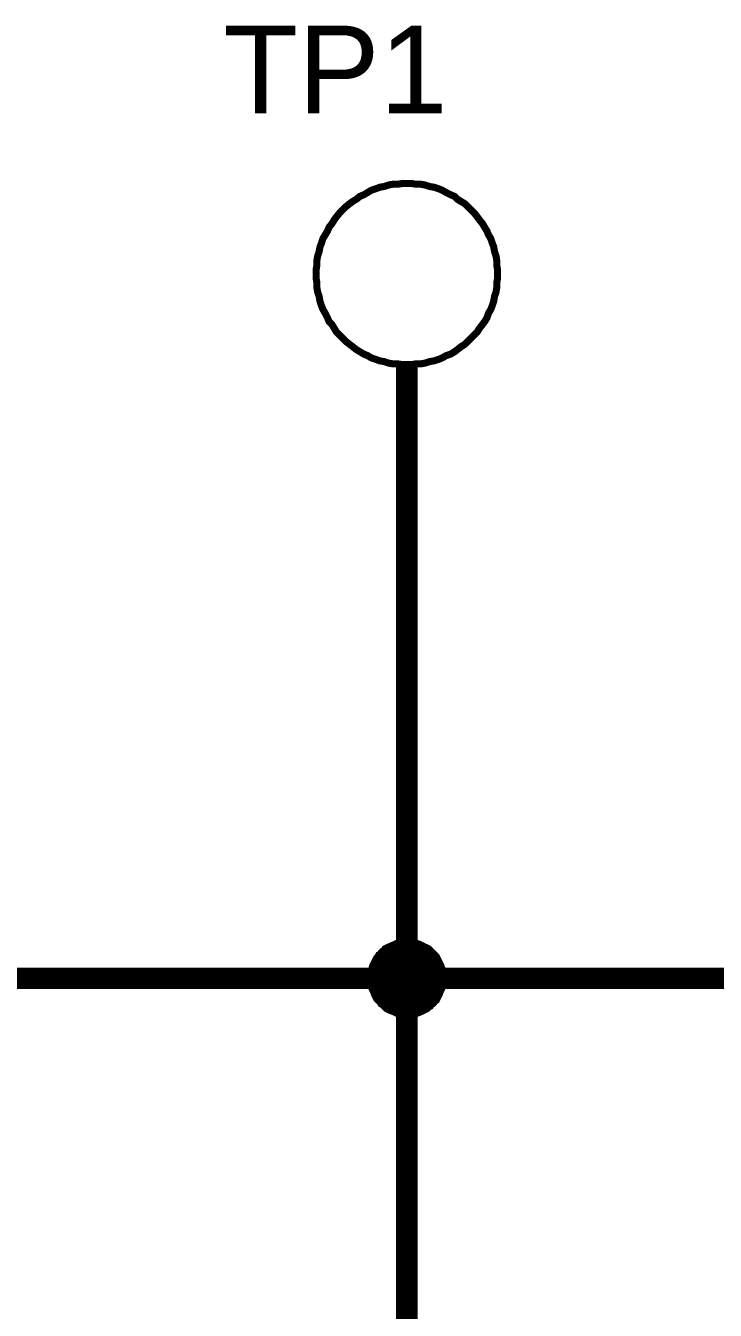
# Model space of a CAD drawing. Header units: millimetres. Extents: x 0 to 594, y 0 to 420.
# Drawn here: x 284.94 to 294.6, y 311.14 to 329.15 of the extents above; entities that cross this region are included whole.
import ezdxf

# ---------------------------------------------------------------- set-up
doc = ezdxf.new("R2010")
doc.units = ezdxf.units.MM
doc.layers.add('Sheet', color=255, linetype='Continuous')
doc.styles.get("Standard").update_dxf_attribs({"font": 'arial.ttf'})

msp = doc.modelspace()

# ---------------------------------------------------------------- linework, layer by layer
at = {"layer": 'Sheet', "color": 0}
for points, const_width in [([(289.01, 325.668), (289.01, 325.732), (289.02, 325.795), (289.02, 325.859), (289.031, 325.922), (289.052, 325.986), (289.063, 326.049), (289.084, 326.102), (289.105, 326.166), (289.137, 326.219), (289.169, 326.272), (289.19, 326.324), (289.232, 326.377), (289.264, 326.43), (289.296, 326.473), (289.338, 326.526), (289.38, 326.568), (289.423, 326.61), (289.476, 326.653), (289.518, 326.684), (289.571, 326.716), (289.624, 326.758), (289.677, 326.78), (289.73, 326.811), (289.782, 326.843), (289.846, 326.864), (289.899, 326.885), (289.962, 326.896), (290.026, 326.917), (290.089, 326.928), (290.153, 326.928), (290.216, 326.938), (290.28, 326.938)], 0.0991), ([(290.28, 326.938), (290.28, 326.938)], 0.0991), ([(290.28, 326.938), (290.343, 326.938), (290.407, 326.928), (290.47, 326.928), (290.534, 326.917), (290.597, 326.896), (290.661, 326.885), (290.724, 326.864), (290.777, 326.843), (290.83, 326.811), (290.894, 326.78), (290.947, 326.758), (290.989, 326.716), (291.042, 326.684), (291.095, 326.653), (291.137, 326.61), (291.179, 326.568), (291.222, 326.526), (291.264, 326.473), (291.296, 326.43), (291.338, 326.377), (291.37, 326.324), (291.402, 326.272), (291.423, 326.219), (291.455, 326.166), (291.476, 326.102), (291.497, 326.049), (291.507, 325.986), (291.529, 325.922), (291.539, 325.859), (291.539, 325.795), (291.55, 325.732), (291.55, 325.668)], 0.0991), ([(290.28, 324.398), (290.216, 324.398), (290.153, 324.409), (290.089, 324.409), (290.026, 324.419), (289.962, 324.441), (289.899, 324.451), (289.846, 324.472), (289.782, 324.493), (289.73, 324.525), (289.677, 324.546), (289.624, 324.578), (289.571, 324.61), (289.518, 324.652), (289.476, 324.684), (289.423, 324.726), (289.38, 324.769), (289.338, 324.811), (289.296, 324.853), (289.264, 324.906), (289.232, 324.959), (289.19, 325.002), (289.169, 325.054), (289.137, 325.118), (289.105, 325.171), (289.084, 325.224), (289.063, 325.287), (289.052, 325.351), (289.031, 325.414), (289.02, 325.478), (289.02, 325.541), (289.01, 325.605), (289.01, 325.668)], 0.0991), ([(289.01, 325.668), (289.01, 325.668)], 0.0991), ([(291.55, 325.668), (291.55, 325.605), (291.539, 325.541), (291.539, 325.478), (291.529, 325.414), (291.507, 325.351), (291.497, 325.287), (291.476, 325.224), (291.455, 325.171), (291.423, 325.118), (291.402, 325.054), (291.37, 325.002), (291.338, 324.959), (291.296, 324.906), (291.264, 324.853), (291.222, 324.811), (291.179, 324.769), (291.137, 324.726), (291.095, 324.684), (291.042, 324.652), (290.989, 324.61), (290.947, 324.578), (290.894, 324.546), (290.83, 324.525), (290.777, 324.493), (290.724, 324.472), (290.661, 324.451), (290.597, 324.441), (290.534, 324.419), (290.47, 324.409), (290.407, 324.409), (290.343, 324.398), (290.28, 324.398)], 0.0991), ([(291.55, 325.668), (291.55, 325.668), (291.55, 325.668), (291.55, 325.668), (291.55, 325.668), (291.55, 325.668), (291.55, 325.668), (291.55, 325.668), (291.55, 325.668), (291.55, 325.668), (291.55, 325.668), (291.55, 325.668), (291.55, 325.668), (291.55, 325.668), (291.55, 325.668), (291.55, 325.668), (291.55, 325.668), (291.55, 325.668), (291.55, 325.668), (291.55, 325.668), (291.55, 325.668), (291.55, 325.668), (291.55, 325.668), (291.55, 325.668), (291.55, 325.668), (291.55, 325.668), (291.55, 325.668), (291.55, 325.668), (291.55, 325.668), (291.55, 325.668), (291.55, 325.668), (291.55, 325.668), (291.55, 325.668)], 0.0991), ([(291.55, 325.668), (291.55, 325.668)], 0.0991), ([(290.28, 315.794), (290.28, 324.398)], 0.3), ([(289.772, 315.794), (289.772, 315.826), (289.772, 315.847), (289.782, 315.868), (289.782, 315.9), (289.793, 315.921), (289.793, 315.942), (289.804, 315.974), (289.814, 315.995), (289.825, 316.016), (289.835, 316.037), (289.846, 316.058), (289.857, 316.08), (289.878, 316.101), (289.888, 316.122), (289.909, 316.132), (289.92, 316.154), (289.941, 316.175), (289.962, 316.185), (289.973, 316.207), (289.994, 316.217), (290.015, 316.228), (290.036, 316.238), (290.058, 316.249), (290.089, 316.259), (290.11, 316.27), (290.132, 316.281), (290.153, 316.291), (290.174, 316.291), (290.206, 316.291), (290.227, 316.302), (290.259, 316.302), (290.28, 316.302)], 0.0991), ([(289.772, 315.794), (289.772, 315.826), (289.772, 315.847), (289.782, 315.868), (289.782, 315.9), (289.793, 315.921), (289.793, 315.942), (289.804, 315.974), (289.814, 315.995), (289.825, 316.016), (289.835, 316.037), (289.846, 316.058), (289.857, 316.08), (289.878, 316.101), (289.888, 316.122), (289.909, 316.132), (289.92, 316.154), (289.941, 316.175), (289.962, 316.185), (289.973, 316.207), (289.994, 316.217), (290.015, 316.228), (290.036, 316.238), (290.058, 316.249), (290.089, 316.259), (290.11, 316.27), (290.132, 316.281), (290.153, 316.291), (290.174, 316.291), (290.206, 316.291), (290.227, 316.302), (290.259, 316.302), (290.28, 316.302)], 0.0991), ([(289.772, 315.794), (289.772, 315.826), (289.772, 315.847), (289.782, 315.868), (289.782, 315.9), (289.793, 315.921), (289.793, 315.942), (289.804, 315.974), (289.814, 315.995), (289.825, 316.016), (289.835, 316.037), (289.846, 316.058), (289.857, 316.08), (289.878, 316.101), (289.888, 316.122), (289.909, 316.132), (289.92, 316.154), (289.941, 316.175), (289.962, 316.185), (289.973, 316.207), (289.994, 316.217), (290.015, 316.228), (290.036, 316.238), (290.058, 316.249), (290.089, 316.259), (290.11, 316.27), (290.132, 316.281), (290.153, 316.291), (290.174, 316.291), (290.206, 316.291), (290.227, 316.302), (290.259, 316.302), (290.28, 316.302)], 0.0991), ([(289.772, 315.794), (289.772, 315.826), (289.772, 315.847), (289.782, 315.868), (289.782, 315.9), (289.793, 315.921), (289.793, 315.942), (289.804, 315.974), (289.814, 315.995), (289.825, 316.016), (289.835, 316.037), (289.846, 316.058), (289.857, 316.08), (289.878, 316.101), (289.888, 316.122), (289.909, 316.132), (289.92, 316.154), (289.941, 316.175), (289.962, 316.185), (289.973, 316.207), (289.994, 316.217), (290.015, 316.228), (290.036, 316.238), (290.058, 316.249), (290.089, 316.259), (290.11, 316.27), (290.132, 316.281), (290.153, 316.291), (290.174, 316.291), (290.206, 316.291), (290.227, 316.302), (290.259, 316.302), (290.28, 316.302)], 0.0991), ([(289.772, 315.794), (289.772, 315.826), (289.772, 315.847), (289.782, 315.868), (289.782, 315.9), (289.793, 315.921), (289.793, 315.942), (289.804, 315.974), (289.814, 315.995), (289.825, 316.016), (289.835, 316.037), (289.846, 316.058), (289.857, 316.08), (289.878, 316.101), (289.888, 316.122), (289.909, 316.132), (289.92, 316.154), (289.941, 316.175), (289.962, 316.185), (289.973, 316.207), (289.994, 316.217), (290.015, 316.228), (290.036, 316.238), (290.058, 316.249), (290.089, 316.259), (290.11, 316.27), (290.132, 316.281), (290.153, 316.291), (290.174, 316.291), (290.206, 316.291), (290.227, 316.302), (290.259, 316.302), (290.28, 316.302)], 0.0991), ([(289.772, 315.794), (289.772, 315.826), (289.772, 315.847), (289.782, 315.868), (289.782, 315.9), (289.793, 315.921), (289.793, 315.942), (289.804, 315.974), (289.814, 315.995), (289.825, 316.016), (289.835, 316.037), (289.846, 316.058), (289.857, 316.08), (289.878, 316.101), (289.888, 316.122), (289.909, 316.132), (289.92, 316.154), (289.941, 316.175), (289.962, 316.185), (289.973, 316.207), (289.994, 316.217), (290.015, 316.228), (290.036, 316.238), (290.058, 316.249), (290.089, 316.259), (290.11, 316.27), (290.132, 316.281), (290.153, 316.291), (290.174, 316.291), (290.206, 316.291), (290.227, 316.302), (290.259, 316.302), (290.28, 316.302)], 0.0991), ([(289.772, 315.794), (289.772, 315.826), (289.772, 315.847), (289.782, 315.868), (289.782, 315.9), (289.793, 315.921), (289.793, 315.942), (289.804, 315.974), (289.814, 315.995), (289.825, 316.016), (289.835, 316.037), (289.846, 316.058), (289.857, 316.08), (289.878, 316.101), (289.888, 316.122), (289.909, 316.132), (289.92, 316.154), (289.941, 316.175), (289.962, 316.185), (289.973, 316.207), (289.994, 316.217), (290.015, 316.228), (290.036, 316.238), (290.058, 316.249), (290.089, 316.259), (290.11, 316.27), (290.132, 316.281), (290.153, 316.291), (290.174, 316.291), (290.206, 316.291), (290.227, 316.302), (290.259, 316.302), (290.28, 316.302)], 0.0991), ([(289.772, 315.794), (289.772, 315.826), (289.772, 315.847), (289.782, 315.868), (289.782, 315.9), (289.793, 315.921), (289.793, 315.942), (289.804, 315.974), (289.814, 315.995), (289.825, 316.016), (289.835, 316.037), (289.846, 316.058), (289.857, 316.08), (289.878, 316.101), (289.888, 316.122), (289.909, 316.132), (289.92, 316.154), (289.941, 316.175), (289.962, 316.185), (289.973, 316.207), (289.994, 316.217), (290.015, 316.228), (290.036, 316.238), (290.058, 316.249), (290.089, 316.259), (290.11, 316.27), (290.132, 316.281), (290.153, 316.291), (290.174, 316.291), (290.206, 316.291), (290.227, 316.302), (290.259, 316.302), (290.28, 316.302)], 0.0991), ([(289.772, 315.794), (289.772, 315.826), (289.772, 315.847), (289.782, 315.868), (289.782, 315.9), (289.793, 315.921), (289.793, 315.942), (289.804, 315.974), (289.814, 315.995), (289.825, 316.016), (289.835, 316.037), (289.846, 316.058), (289.857, 316.08), (289.878, 316.101), (289.888, 316.122), (289.909, 316.132), (289.92, 316.154), (289.941, 316.175), (289.962, 316.185), (289.973, 316.207), (289.994, 316.217), (290.015, 316.228), (290.036, 316.238), (290.058, 316.249), (290.089, 316.259), (290.11, 316.27), (290.132, 316.281), (290.153, 316.291), (290.174, 316.291), (290.206, 316.291), (290.227, 316.302), (290.259, 316.302), (290.28, 316.302)], 0.0991), ([(289.772, 315.794), (289.772, 315.826), (289.772, 315.847), (289.782, 315.868), (289.782, 315.9), (289.793, 315.921), (289.793, 315.942), (289.804, 315.974), (289.814, 315.995), (289.825, 316.016), (289.835, 316.037), (289.846, 316.058), (289.857, 316.08), (289.878, 316.101), (289.888, 316.122), (289.909, 316.132), (289.92, 316.154), (289.941, 316.175), (289.962, 316.185), (289.973, 316.207), (289.994, 316.217), (290.015, 316.228), (290.036, 316.238), (290.058, 316.249), (290.089, 316.259), (290.11, 316.27), (290.132, 316.281), (290.153, 316.291), (290.174, 316.291), (290.206, 316.291), (290.227, 316.302), (290.259, 316.302), (290.28, 316.302)], 0.0991), ([(289.772, 315.794), (289.772, 315.826), (289.772, 315.847), (289.782, 315.868), (289.782, 315.9), (289.793, 315.921), (289.793, 315.942), (289.804, 315.974), (289.814, 315.995), (289.825, 316.016), (289.835, 316.037), (289.846, 316.058), (289.857, 316.08), (289.878, 316.101), (289.888, 316.122), (289.909, 316.132), (289.92, 316.154), (289.941, 316.175), (289.962, 316.185), (289.973, 316.207), (289.994, 316.217), (290.015, 316.228), (290.036, 316.238), (290.058, 316.249), (290.089, 316.259), (290.11, 316.27), (290.132, 316.281), (290.153, 316.291), (290.174, 316.291), (290.206, 316.291), (290.227, 316.302), (290.259, 316.302), (290.28, 316.302)], 0.0991), ([(289.772, 315.794), (289.772, 315.826), (289.772, 315.847), (289.782, 315.868), (289.782, 315.9), (289.793, 315.921), (289.793, 315.942), (289.804, 315.974), (289.814, 315.995), (289.825, 316.016), (289.835, 316.037), (289.846, 316.058), (289.857, 316.08), (289.878, 316.101), (289.888, 316.122), (289.909, 316.132), (289.92, 316.154), (289.941, 316.175), (289.962, 316.185), (289.973, 316.207), (289.994, 316.217), (290.015, 316.228), (290.036, 316.238), (290.058, 316.249), (290.089, 316.259), (290.11, 316.27), (290.132, 316.281), (290.153, 316.291), (290.174, 316.291), (290.206, 316.291), (290.227, 316.302), (290.259, 316.302), (290.28, 316.302)], 0.0991), ([(290.28, 316.302), (290.28, 316.302)], 0.0991), ([(290.28, 316.302), (290.312, 316.302), (290.333, 316.302), (290.354, 316.291), (290.386, 316.291), (290.407, 316.291), (290.428, 316.281), (290.46, 316.27), (290.481, 316.259), (290.502, 316.249), (290.523, 316.238), (290.544, 316.228), (290.566, 316.217), (290.587, 316.207), (290.608, 316.185), (290.618, 316.175), (290.64, 316.154), (290.661, 316.132), (290.671, 316.122), (290.693, 316.101), (290.703, 316.08), (290.714, 316.058), (290.724, 316.037), (290.735, 316.016), (290.745, 315.995), (290.756, 315.974), (290.767, 315.942), (290.777, 315.921), (290.777, 315.9), (290.777, 315.868), (290.788, 315.847), (290.788, 315.826), (290.788, 315.794)], 0.0991), ([(290.28, 316.302), (290.28, 316.302)], 0.0991), ([(290.28, 316.302), (290.312, 316.302), (290.333, 316.302), (290.354, 316.291), (290.386, 316.291), (290.407, 316.291), (290.428, 316.281), (290.46, 316.27), (290.481, 316.259), (290.502, 316.249), (290.523, 316.238), (290.544, 316.228), (290.566, 316.217), (290.587, 316.207), (290.608, 316.185), (290.618, 316.175), (290.64, 316.154), (290.661, 316.132), (290.671, 316.122), (290.693, 316.101), (290.703, 316.08), (290.714, 316.058), (290.724, 316.037), (290.735, 316.016), (290.745, 315.995), (290.756, 315.974), (290.767, 315.942), (290.777, 315.921), (290.777, 315.9), (290.777, 315.868), (290.788, 315.847), (290.788, 315.826), (290.788, 315.794)], 0.0991), ([(290.28, 316.302), (290.28, 316.302)], 0.0991), ([(290.28, 316.302), (290.312, 316.302), (290.333, 316.302), (290.354, 316.291), (290.386, 316.291), (290.407, 316.291), (290.428, 316.281), (290.46, 316.27), (290.481, 316.259), (290.502, 316.249), (290.523, 316.238), (290.544, 316.228), (290.566, 316.217), (290.587, 316.207), (290.608, 316.185), (290.618, 316.175), (290.64, 316.154), (290.661, 316.132), (290.671, 316.122), (290.693, 316.101), (290.703, 316.08), (290.714, 316.058), (290.724, 316.037), (290.735, 316.016), (290.745, 315.995), (290.756, 315.974), (290.767, 315.942), (290.777, 315.921), (290.777, 315.9), (290.777, 315.868), (290.788, 315.847), (290.788, 315.826), (290.788, 315.794)], 0.0991), ([(290.28, 316.302), (290.28, 316.302)], 0.0991), ([(290.28, 316.302), (290.312, 316.302), (290.333, 316.302), (290.354, 316.291), (290.386, 316.291), (290.407, 316.291), (290.428, 316.281), (290.46, 316.27), (290.481, 316.259), (290.502, 316.249), (290.523, 316.238), (290.544, 316.228), (290.566, 316.217), (290.587, 316.207), (290.608, 316.185), (290.618, 316.175), (290.64, 316.154), (290.661, 316.132), (290.671, 316.122), (290.693, 316.101), (290.703, 316.08), (290.714, 316.058), (290.724, 316.037), (290.735, 316.016), (290.745, 315.995), (290.756, 315.974), (290.767, 315.942), (290.777, 315.921), (290.777, 315.9), (290.777, 315.868), (290.788, 315.847), (290.788, 315.826), (290.788, 315.794)], 0.0991), ([(290.28, 316.302), (290.28, 316.302)], 0.0991), ([(290.28, 316.302), (290.312, 316.302), (290.333, 316.302), (290.354, 316.291), (290.386, 316.291), (290.407, 316.291), (290.428, 316.281), (290.46, 316.27), (290.481, 316.259), (290.502, 316.249), (290.523, 316.238), (290.544, 316.228), (290.566, 316.217), (290.587, 316.207), (290.608, 316.185), (290.618, 316.175), (290.64, 316.154), (290.661, 316.132), (290.671, 316.122), (290.693, 316.101), (290.703, 316.08), (290.714, 316.058), (290.724, 316.037), (290.735, 316.016), (290.745, 315.995), (290.756, 315.974), (290.767, 315.942), (290.777, 315.921), (290.777, 315.9), (290.777, 315.868), (290.788, 315.847), (290.788, 315.826), (290.788, 315.794)], 0.0991), ([(290.28, 316.302), (290.28, 316.302)], 0.0991), ([(290.28, 316.302), (290.312, 316.302), (290.333, 316.302), (290.354, 316.291), (290.386, 316.291), (290.407, 316.291), (290.428, 316.281), (290.46, 316.27), (290.481, 316.259), (290.502, 316.249), (290.523, 316.238), (290.544, 316.228), (290.566, 316.217), (290.587, 316.207), (290.608, 316.185), (290.618, 316.175), (290.64, 316.154), (290.661, 316.132), (290.671, 316.122), (290.693, 316.101), (290.703, 316.08), (290.714, 316.058), (290.724, 316.037), (290.735, 316.016), (290.745, 315.995), (290.756, 315.974), (290.767, 315.942), (290.777, 315.921), (290.777, 315.9), (290.777, 315.868), (290.788, 315.847), (290.788, 315.826), (290.788, 315.794)], 0.0991), ([(290.28, 316.302), (290.28, 316.302)], 0.0991), ([(290.28, 316.302), (290.312, 316.302), (290.333, 316.302), (290.354, 316.291), (290.386, 316.291), (290.407, 316.291), (290.428, 316.281), (290.46, 316.27), (290.481, 316.259), (290.502, 316.249), (290.523, 316.238), (290.544, 316.228), (290.566, 316.217), (290.587, 316.207), (290.608, 316.185), (290.618, 316.175), (290.64, 316.154), (290.661, 316.132), (290.671, 316.122), (290.693, 316.101), (290.703, 316.08), (290.714, 316.058), (290.724, 316.037), (290.735, 316.016), (290.745, 315.995), (290.756, 315.974), (290.767, 315.942), (290.777, 315.921), (290.777, 315.9), (290.777, 315.868), (290.788, 315.847), (290.788, 315.826), (290.788, 315.794)], 0.0991), ([(290.28, 316.302), (290.28, 316.302)], 0.0991), ([(290.28, 316.302), (290.312, 316.302), (290.333, 316.302), (290.354, 316.291), (290.386, 316.291), (290.407, 316.291), (290.428, 316.281), (290.46, 316.27), (290.481, 316.259), (290.502, 316.249), (290.523, 316.238), (290.544, 316.228), (290.566, 316.217), (290.587, 316.207), (290.608, 316.185), (290.618, 316.175), (290.64, 316.154), (290.661, 316.132), (290.671, 316.122), (290.693, 316.101), (290.703, 316.08), (290.714, 316.058), (290.724, 316.037), (290.735, 316.016), (290.745, 315.995), (290.756, 315.974), (290.767, 315.942), (290.777, 315.921), (290.777, 315.9), (290.777, 315.868), (290.788, 315.847), (290.788, 315.826), (290.788, 315.794)], 0.0991), ([(290.28, 316.302), (290.28, 316.302)], 0.0991), ([(290.28, 316.302), (290.312, 316.302), (290.333, 316.302), (290.354, 316.291), (290.386, 316.291), (290.407, 316.291), (290.428, 316.281), (290.46, 316.27), (290.481, 316.259), (290.502, 316.249), (290.523, 316.238), (290.544, 316.228), (290.566, 316.217), (290.587, 316.207), (290.608, 316.185), (290.618, 316.175), (290.64, 316.154), (290.661, 316.132), (290.671, 316.122), (290.693, 316.101), (290.703, 316.08), (290.714, 316.058), (290.724, 316.037), (290.735, 316.016), (290.745, 315.995), (290.756, 315.974), (290.767, 315.942), (290.777, 315.921), (290.777, 315.9), (290.777, 315.868), (290.788, 315.847), (290.788, 315.826), (290.788, 315.794)], 0.0991), ([(290.28, 316.302), (290.28, 316.302)], 0.0991), ([(290.28, 316.302), (290.312, 316.302), (290.333, 316.302), (290.354, 316.291), (290.386, 316.291), (290.407, 316.291), (290.428, 316.281), (290.46, 316.27), (290.481, 316.259), (290.502, 316.249), (290.523, 316.238), (290.544, 316.228), (290.566, 316.217), (290.587, 316.207), (290.608, 316.185), (290.618, 316.175), (290.64, 316.154), (290.661, 316.132), (290.671, 316.122), (290.693, 316.101), (290.703, 316.08), (290.714, 316.058), (290.724, 316.037), (290.735, 316.016), (290.745, 315.995), (290.756, 315.974), (290.767, 315.942), (290.777, 315.921), (290.777, 315.9), (290.777, 315.868), (290.788, 315.847), (290.788, 315.826), (290.788, 315.794)], 0.0991), ([(290.28, 316.302), (290.28, 316.302)], 0.0991), ([(290.28, 316.302), (290.312, 316.302), (290.333, 316.302), (290.354, 316.291), (290.386, 316.291), (290.407, 316.291), (290.428, 316.281), (290.46, 316.27), (290.481, 316.259), (290.502, 316.249), (290.523, 316.238), (290.544, 316.228), (290.566, 316.217), (290.587, 316.207), (290.608, 316.185), (290.618, 316.175), (290.64, 316.154), (290.661, 316.132), (290.671, 316.122), (290.693, 316.101), (290.703, 316.08), (290.714, 316.058), (290.724, 316.037), (290.735, 316.016), (290.745, 315.995), (290.756, 315.974), (290.767, 315.942), (290.777, 315.921), (290.777, 315.9), (290.777, 315.868), (290.788, 315.847), (290.788, 315.826), (290.788, 315.794)], 0.0991), ([(290.28, 316.302), (290.28, 316.302)], 0.0991), ([(290.28, 316.302), (290.312, 316.302), (290.333, 316.302), (290.354, 316.291), (290.386, 316.291), (290.407, 316.291), (290.428, 316.281), (290.46, 316.27), (290.481, 316.259), (290.502, 316.249), (290.523, 316.238), (290.544, 316.228), (290.566, 316.217), (290.587, 316.207), (290.608, 316.185), (290.618, 316.175), (290.64, 316.154), (290.661, 316.132), (290.671, 316.122), (290.693, 316.101), (290.703, 316.08), (290.714, 316.058), (290.724, 316.037), (290.735, 316.016), (290.745, 315.995), (290.756, 315.974), (290.767, 315.942), (290.777, 315.921), (290.777, 315.9), (290.777, 315.868), (290.788, 315.847), (290.788, 315.826), (290.788, 315.794)], 0.0991), ([(322.981, 315.794), (319.88, 315.794), (290.28, 315.794), (284.184, 315.794), (274.786, 315.794), (274.786, 309.295)], 0.3), ([(290.28, 315.794), (290.28, 273.29), (278.289, 273.29)], 0.3), ([(290.28, 315.286), (290.259, 315.286), (290.227, 315.286), (290.206, 315.296), (290.174, 315.296), (290.153, 315.307), (290.132, 315.307), (290.11, 315.318), (290.089, 315.328), (290.058, 315.339), (290.036, 315.349), (290.015, 315.36), (289.994, 315.37), (289.973, 315.392), (289.962, 315.402), (289.941, 315.423), (289.92, 315.434), (289.909, 315.455), (289.888, 315.476), (289.878, 315.487), (289.857, 315.508), (289.846, 315.529), (289.835, 315.55), (289.825, 315.572), (289.814, 315.603), (289.804, 315.624), (289.793, 315.646), (289.793, 315.667), (289.782, 315.688), (289.782, 315.72), (289.772, 315.741), (289.772, 315.773), (289.772, 315.794)], 0.0991), ([(289.772, 315.794), (289.772, 315.794)], 0.0991), ([(290.28, 315.286), (290.259, 315.286), (290.227, 315.286), (290.206, 315.296), (290.174, 315.296), (290.153, 315.307), (290.132, 315.307), (290.11, 315.318), (290.089, 315.328), (290.058, 315.339), (290.036, 315.349), (290.015, 315.36), (289.994, 315.37), (289.973, 315.392), (289.962, 315.402), (289.941, 315.423), (289.92, 315.434), (289.909, 315.455), (289.888, 315.476), (289.878, 315.487), (289.857, 315.508), (289.846, 315.529), (289.835, 315.55), (289.825, 315.572), (289.814, 315.603), (289.804, 315.624), (289.793, 315.646), (289.793, 315.667), (289.782, 315.688), (289.782, 315.72), (289.772, 315.741), (289.772, 315.773), (289.772, 315.794)], 0.0991), ([(289.772, 315.794), (289.772, 315.794)], 0.0991), ([(290.28, 315.286), (290.259, 315.286), (290.227, 315.286), (290.206, 315.296), (290.174, 315.296), (290.153, 315.307), (290.132, 315.307), (290.11, 315.318), (290.089, 315.328), (290.058, 315.339), (290.036, 315.349), (290.015, 315.36), (289.994, 315.37), (289.973, 315.392), (289.962, 315.402), (289.941, 315.423), (289.92, 315.434), (289.909, 315.455), (289.888, 315.476), (289.878, 315.487), (289.857, 315.508), (289.846, 315.529), (289.835, 315.55), (289.825, 315.572), (289.814, 315.603), (289.804, 315.624), (289.793, 315.646), (289.793, 315.667), (289.782, 315.688), (289.782, 315.72), (289.772, 315.741), (289.772, 315.773), (289.772, 315.794)], 0.0991), ([(289.772, 315.794), (289.772, 315.794)], 0.0991), ([(290.28, 315.286), (290.259, 315.286), (290.227, 315.286), (290.206, 315.296), (290.174, 315.296), (290.153, 315.307), (290.132, 315.307), (290.11, 315.318), (290.089, 315.328), (290.058, 315.339), (290.036, 315.349), (290.015, 315.36), (289.994, 315.37), (289.973, 315.392), (289.962, 315.402), (289.941, 315.423), (289.92, 315.434), (289.909, 315.455), (289.888, 315.476), (289.878, 315.487), (289.857, 315.508), (289.846, 315.529), (289.835, 315.55), (289.825, 315.572), (289.814, 315.603), (289.804, 315.624), (289.793, 315.646), (289.793, 315.667), (289.782, 315.688), (289.782, 315.72), (289.772, 315.741), (289.772, 315.773), (289.772, 315.794)], 0.0991), ([(289.772, 315.794), (289.772, 315.794)], 0.0991), ([(290.28, 315.286), (290.259, 315.286), (290.227, 315.286), (290.206, 315.296), (290.174, 315.296), (290.153, 315.307), (290.132, 315.307), (290.11, 315.318), (290.089, 315.328), (290.058, 315.339), (290.036, 315.349), (290.015, 315.36), (289.994, 315.37), (289.973, 315.392), (289.962, 315.402), (289.941, 315.423), (289.92, 315.434), (289.909, 315.455), (289.888, 315.476), (289.878, 315.487), (289.857, 315.508), (289.846, 315.529), (289.835, 315.55), (289.825, 315.572), (289.814, 315.603), (289.804, 315.624), (289.793, 315.646), (289.793, 315.667), (289.782, 315.688), (289.782, 315.72), (289.772, 315.741), (289.772, 315.773), (289.772, 315.794)], 0.0991), ([(289.772, 315.794), (289.772, 315.794)], 0.0991), ([(290.28, 315.286), (290.259, 315.286), (290.227, 315.286), (290.206, 315.296), (290.174, 315.296), (290.153, 315.307), (290.132, 315.307), (290.11, 315.318), (290.089, 315.328), (290.058, 315.339), (290.036, 315.349), (290.015, 315.36), (289.994, 315.37), (289.973, 315.392), (289.962, 315.402), (289.941, 315.423), (289.92, 315.434), (289.909, 315.455), (289.888, 315.476), (289.878, 315.487), (289.857, 315.508), (289.846, 315.529), (289.835, 315.55), (289.825, 315.572), (289.814, 315.603), (289.804, 315.624), (289.793, 315.646), (289.793, 315.667), (289.782, 315.688), (289.782, 315.72), (289.772, 315.741), (289.772, 315.773), (289.772, 315.794)], 0.0991), ([(289.772, 315.794), (289.772, 315.794)], 0.0991), ([(290.28, 315.286), (290.259, 315.286), (290.227, 315.286), (290.206, 315.296), (290.174, 315.296), (290.153, 315.307), (290.132, 315.307), (290.11, 315.318), (290.089, 315.328), (290.058, 315.339), (290.036, 315.349), (290.015, 315.36), (289.994, 315.37), (289.973, 315.392), (289.962, 315.402), (289.941, 315.423), (289.92, 315.434), (289.909, 315.455), (289.888, 315.476), (289.878, 315.487), (289.857, 315.508), (289.846, 315.529), (289.835, 315.55), (289.825, 315.572), (289.814, 315.603), (289.804, 315.624), (289.793, 315.646), (289.793, 315.667), (289.782, 315.688), (289.782, 315.72), (289.772, 315.741), (289.772, 315.773), (289.772, 315.794)], 0.0991), ([(289.772, 315.794), (289.772, 315.794)], 0.0991), ([(290.28, 315.286), (290.259, 315.286), (290.227, 315.286), (290.206, 315.296), (290.174, 315.296), (290.153, 315.307), (290.132, 315.307), (290.11, 315.318), (290.089, 315.328), (290.058, 315.339), (290.036, 315.349), (290.015, 315.36), (289.994, 315.37), (289.973, 315.392), (289.962, 315.402), (289.941, 315.423), (289.92, 315.434), (289.909, 315.455), (289.888, 315.476), (289.878, 315.487), (289.857, 315.508), (289.846, 315.529), (289.835, 315.55), (289.825, 315.572), (289.814, 315.603), (289.804, 315.624), (289.793, 315.646), (289.793, 315.667), (289.782, 315.688), (289.782, 315.72), (289.772, 315.741), (289.772, 315.773), (289.772, 315.794)], 0.0991), ([(289.772, 315.794), (289.772, 315.794)], 0.0991), ([(290.28, 315.286), (290.259, 315.286), (290.227, 315.286), (290.206, 315.296), (290.174, 315.296), (290.153, 315.307), (290.132, 315.307), (290.11, 315.318), (290.089, 315.328), (290.058, 315.339), (290.036, 315.349), (290.015, 315.36), (289.994, 315.37), (289.973, 315.392), (289.962, 315.402), (289.941, 315.423), (289.92, 315.434), (289.909, 315.455), (289.888, 315.476), (289.878, 315.487), (289.857, 315.508), (289.846, 315.529), (289.835, 315.55), (289.825, 315.572), (289.814, 315.603), (289.804, 315.624), (289.793, 315.646), (289.793, 315.667), (289.782, 315.688), (289.782, 315.72), (289.772, 315.741), (289.772, 315.773), (289.772, 315.794)], 0.0991), ([(289.772, 315.794), (289.772, 315.794)], 0.0991), ([(290.28, 315.286), (290.259, 315.286), (290.227, 315.286), (290.206, 315.296), (290.174, 315.296), (290.153, 315.307), (290.132, 315.307), (290.11, 315.318), (290.089, 315.328), (290.058, 315.339), (290.036, 315.349), (290.015, 315.36), (289.994, 315.37), (289.973, 315.392), (289.962, 315.402), (289.941, 315.423), (289.92, 315.434), (289.909, 315.455), (289.888, 315.476), (289.878, 315.487), (289.857, 315.508), (289.846, 315.529), (289.835, 315.55), (289.825, 315.572), (289.814, 315.603), (289.804, 315.624), (289.793, 315.646), (289.793, 315.667), (289.782, 315.688), (289.782, 315.72), (289.772, 315.741), (289.772, 315.773), (289.772, 315.794)], 0.0991), ([(289.772, 315.794), (289.772, 315.794)], 0.0991), ([(290.28, 315.286), (290.259, 315.286), (290.227, 315.286), (290.206, 315.296), (290.174, 315.296), (290.153, 315.307), (290.132, 315.307), (290.11, 315.318), (290.089, 315.328), (290.058, 315.339), (290.036, 315.349), (290.015, 315.36), (289.994, 315.37), (289.973, 315.392), (289.962, 315.402), (289.941, 315.423), (289.92, 315.434), (289.909, 315.455), (289.888, 315.476), (289.878, 315.487), (289.857, 315.508), (289.846, 315.529), (289.835, 315.55), (289.825, 315.572), (289.814, 315.603), (289.804, 315.624), (289.793, 315.646), (289.793, 315.667), (289.782, 315.688), (289.782, 315.72), (289.772, 315.741), (289.772, 315.773), (289.772, 315.794)], 0.0991), ([(289.772, 315.794), (289.772, 315.794)], 0.0991), ([(290.28, 315.286), (290.259, 315.286), (290.227, 315.286), (290.206, 315.296), (290.174, 315.296), (290.153, 315.307), (290.132, 315.307), (290.11, 315.318), (290.089, 315.328), (290.058, 315.339), (290.036, 315.349), (290.015, 315.36), (289.994, 315.37), (289.973, 315.392), (289.962, 315.402), (289.941, 315.423), (289.92, 315.434), (289.909, 315.455), (289.888, 315.476), (289.878, 315.487), (289.857, 315.508), (289.846, 315.529), (289.835, 315.55), (289.825, 315.572), (289.814, 315.603), (289.804, 315.624), (289.793, 315.646), (289.793, 315.667), (289.782, 315.688), (289.782, 315.72), (289.772, 315.741), (289.772, 315.773), (289.772, 315.794)], 0.0991), ([(289.772, 315.794), (289.772, 315.794)], 0.0991), ([(290.788, 315.794), (290.788, 315.773), (290.788, 315.741), (290.777, 315.72), (290.777, 315.688), (290.777, 315.667), (290.767, 315.646), (290.756, 315.624), (290.745, 315.603), (290.735, 315.572), (290.724, 315.55), (290.714, 315.529), (290.703, 315.508), (290.693, 315.487), (290.671, 315.476), (290.661, 315.455), (290.64, 315.434), (290.618, 315.423), (290.608, 315.402), (290.587, 315.392), (290.566, 315.37), (290.544, 315.36), (290.523, 315.349), (290.502, 315.339), (290.481, 315.328), (290.46, 315.318), (290.428, 315.307), (290.407, 315.307), (290.386, 315.296), (290.354, 315.296), (290.333, 315.286), (290.312, 315.286), (290.28, 315.286)], 0.0991), ([(290.788, 315.794), (290.788, 315.773), (290.788, 315.741), (290.777, 315.72), (290.777, 315.688), (290.777, 315.667), (290.767, 315.646), (290.756, 315.624), (290.745, 315.603), (290.735, 315.572), (290.724, 315.55), (290.714, 315.529), (290.703, 315.508), (290.693, 315.487), (290.671, 315.476), (290.661, 315.455), (290.64, 315.434), (290.618, 315.423), (290.608, 315.402), (290.587, 315.392), (290.566, 315.37), (290.544, 315.36), (290.523, 315.349), (290.502, 315.339), (290.481, 315.328), (290.46, 315.318), (290.428, 315.307), (290.407, 315.307), (290.386, 315.296), (290.354, 315.296), (290.333, 315.286), (290.312, 315.286), (290.28, 315.286)], 0.0991), ([(290.788, 315.794), (290.788, 315.773), (290.788, 315.741), (290.777, 315.72), (290.777, 315.688), (290.777, 315.667), (290.767, 315.646), (290.756, 315.624), (290.745, 315.603), (290.735, 315.572), (290.724, 315.55), (290.714, 315.529), (290.703, 315.508), (290.693, 315.487), (290.671, 315.476), (290.661, 315.455), (290.64, 315.434), (290.618, 315.423), (290.608, 315.402), (290.587, 315.392), (290.566, 315.37), (290.544, 315.36), (290.523, 315.349), (290.502, 315.339), (290.481, 315.328), (290.46, 315.318), (290.428, 315.307), (290.407, 315.307), (290.386, 315.296), (290.354, 315.296), (290.333, 315.286), (290.312, 315.286), (290.28, 315.286)], 0.0991), ([(290.788, 315.794), (290.788, 315.773), (290.788, 315.741), (290.777, 315.72), (290.777, 315.688), (290.777, 315.667), (290.767, 315.646), (290.756, 315.624), (290.745, 315.603), (290.735, 315.572), (290.724, 315.55), (290.714, 315.529), (290.703, 315.508), (290.693, 315.487), (290.671, 315.476), (290.661, 315.455), (290.64, 315.434), (290.618, 315.423), (290.608, 315.402), (290.587, 315.392), (290.566, 315.37), (290.544, 315.36), (290.523, 315.349), (290.502, 315.339), (290.481, 315.328), (290.46, 315.318), (290.428, 315.307), (290.407, 315.307), (290.386, 315.296), (290.354, 315.296), (290.333, 315.286), (290.312, 315.286), (290.28, 315.286)], 0.0991), ([(290.788, 315.794), (290.788, 315.773), (290.788, 315.741), (290.777, 315.72), (290.777, 315.688), (290.777, 315.667), (290.767, 315.646), (290.756, 315.624), (290.745, 315.603), (290.735, 315.572), (290.724, 315.55), (290.714, 315.529), (290.703, 315.508), (290.693, 315.487), (290.671, 315.476), (290.661, 315.455), (290.64, 315.434), (290.618, 315.423), (290.608, 315.402), (290.587, 315.392), (290.566, 315.37), (290.544, 315.36), (290.523, 315.349), (290.502, 315.339), (290.481, 315.328), (290.46, 315.318), (290.428, 315.307), (290.407, 315.307), (290.386, 315.296), (290.354, 315.296), (290.333, 315.286), (290.312, 315.286), (290.28, 315.286)], 0.0991), ([(290.788, 315.794), (290.788, 315.773), (290.788, 315.741), (290.777, 315.72), (290.777, 315.688), (290.777, 315.667), (290.767, 315.646), (290.756, 315.624), (290.745, 315.603), (290.735, 315.572), (290.724, 315.55), (290.714, 315.529), (290.703, 315.508), (290.693, 315.487), (290.671, 315.476), (290.661, 315.455), (290.64, 315.434), (290.618, 315.423), (290.608, 315.402), (290.587, 315.392), (290.566, 315.37), (290.544, 315.36), (290.523, 315.349), (290.502, 315.339), (290.481, 315.328), (290.46, 315.318), (290.428, 315.307), (290.407, 315.307), (290.386, 315.296), (290.354, 315.296), (290.333, 315.286), (290.312, 315.286), (290.28, 315.286)], 0.0991), ([(290.788, 315.794), (290.788, 315.773), (290.788, 315.741), (290.777, 315.72), (290.777, 315.688), (290.777, 315.667), (290.767, 315.646), (290.756, 315.624), (290.745, 315.603), (290.735, 315.572), (290.724, 315.55), (290.714, 315.529), (290.703, 315.508), (290.693, 315.487), (290.671, 315.476), (290.661, 315.455), (290.64, 315.434), (290.618, 315.423), (290.608, 315.402), (290.587, 315.392), (290.566, 315.37), (290.544, 315.36), (290.523, 315.349), (290.502, 315.339), (290.481, 315.328), (290.46, 315.318), (290.428, 315.307), (290.407, 315.307), (290.386, 315.296), (290.354, 315.296), (290.333, 315.286), (290.312, 315.286), (290.28, 315.286)], 0.0991), ([(290.788, 315.794), (290.788, 315.773), (290.788, 315.741), (290.777, 315.72), (290.777, 315.688), (290.777, 315.667), (290.767, 315.646), (290.756, 315.624), (290.745, 315.603), (290.735, 315.572), (290.724, 315.55), (290.714, 315.529), (290.703, 315.508), (290.693, 315.487), (290.671, 315.476), (290.661, 315.455), (290.64, 315.434), (290.618, 315.423), (290.608, 315.402), (290.587, 315.392), (290.566, 315.37), (290.544, 315.36), (290.523, 315.349), (290.502, 315.339), (290.481, 315.328), (290.46, 315.318), (290.428, 315.307), (290.407, 315.307), (290.386, 315.296), (290.354, 315.296), (290.333, 315.286), (290.312, 315.286), (290.28, 315.286)], 0.0991), ([(290.788, 315.794), (290.788, 315.773), (290.788, 315.741), (290.777, 315.72), (290.777, 315.688), (290.777, 315.667), (290.767, 315.646), (290.756, 315.624), (290.745, 315.603), (290.735, 315.572), (290.724, 315.55), (290.714, 315.529), (290.703, 315.508), (290.693, 315.487), (290.671, 315.476), (290.661, 315.455), (290.64, 315.434), (290.618, 315.423), (290.608, 315.402), (290.587, 315.392), (290.566, 315.37), (290.544, 315.36), (290.523, 315.349), (290.502, 315.339), (290.481, 315.328), (290.46, 315.318), (290.428, 315.307), (290.407, 315.307), (290.386, 315.296), (290.354, 315.296), (290.333, 315.286), (290.312, 315.286), (290.28, 315.286)], 0.0991), ([(290.788, 315.794), (290.788, 315.773), (290.788, 315.741), (290.777, 315.72), (290.777, 315.688), (290.777, 315.667), (290.767, 315.646), (290.756, 315.624), (290.745, 315.603), (290.735, 315.572), (290.724, 315.55), (290.714, 315.529), (290.703, 315.508), (290.693, 315.487), (290.671, 315.476), (290.661, 315.455), (290.64, 315.434), (290.618, 315.423), (290.608, 315.402), (290.587, 315.392), (290.566, 315.37), (290.544, 315.36), (290.523, 315.349), (290.502, 315.339), (290.481, 315.328), (290.46, 315.318), (290.428, 315.307), (290.407, 315.307), (290.386, 315.296), (290.354, 315.296), (290.333, 315.286), (290.312, 315.286), (290.28, 315.286)], 0.0991), ([(290.788, 315.794), (290.788, 315.773), (290.788, 315.741), (290.777, 315.72), (290.777, 315.688), (290.777, 315.667), (290.767, 315.646), (290.756, 315.624), (290.745, 315.603), (290.735, 315.572), (290.724, 315.55), (290.714, 315.529), (290.703, 315.508), (290.693, 315.487), (290.671, 315.476), (290.661, 315.455), (290.64, 315.434), (290.618, 315.423), (290.608, 315.402), (290.587, 315.392), (290.566, 315.37), (290.544, 315.36), (290.523, 315.349), (290.502, 315.339), (290.481, 315.328), (290.46, 315.318), (290.428, 315.307), (290.407, 315.307), (290.386, 315.296), (290.354, 315.296), (290.333, 315.286), (290.312, 315.286), (290.28, 315.286)], 0.0991), ([(290.788, 315.794), (290.788, 315.773), (290.788, 315.741), (290.777, 315.72), (290.777, 315.688), (290.777, 315.667), (290.767, 315.646), (290.756, 315.624), (290.745, 315.603), (290.735, 315.572), (290.724, 315.55), (290.714, 315.529), (290.703, 315.508), (290.693, 315.487), (290.671, 315.476), (290.661, 315.455), (290.64, 315.434), (290.618, 315.423), (290.608, 315.402), (290.587, 315.392), (290.566, 315.37), (290.544, 315.36), (290.523, 315.349), (290.502, 315.339), (290.481, 315.328), (290.46, 315.318), (290.428, 315.307), (290.407, 315.307), (290.386, 315.296), (290.354, 315.296), (290.333, 315.286), (290.312, 315.286), (290.28, 315.286)], 0.0991), ([(290.788, 315.794), (290.788, 315.794), (290.788, 315.794), (290.788, 315.794), (290.788, 315.794), (290.788, 315.794), (290.788, 315.794), (290.788, 315.794), (290.788, 315.794), (290.788, 315.794), (290.788, 315.794), (290.788, 315.794), (290.788, 315.794), (290.788, 315.794), (290.788, 315.794), (290.788, 315.794), (290.788, 315.794), (290.788, 315.794), (290.788, 315.794), (290.788, 315.794), (290.788, 315.794), (290.788, 315.794), (290.788, 315.794), (290.788, 315.794), (290.788, 315.794), (290.788, 315.794), (290.788, 315.794), (290.788, 315.794), (290.788, 315.794), (290.788, 315.794), (290.788, 315.794), (290.788, 315.794), (290.788, 315.794)], 0.0991), ([(290.788, 315.794), (290.788, 315.794)], 0.0991), ([(290.788, 315.794), (290.788, 315.794), (290.788, 315.794), (290.788, 315.794), (290.788, 315.794), (290.788, 315.794), (290.788, 315.794), (290.788, 315.794), (290.788, 315.794), (290.788, 315.794), (290.788, 315.794), (290.788, 315.794), (290.788, 315.794), (290.788, 315.794), (290.788, 315.794), (290.788, 315.794), (290.788, 315.794), (290.788, 315.794), (290.788, 315.794), (290.788, 315.794), (290.788, 315.794), (290.788, 315.794), (290.788, 315.794), (290.788, 315.794), (290.788, 315.794), (290.788, 315.794), (290.788, 315.794), (290.788, 315.794), (290.788, 315.794), (290.788, 315.794), (290.788, 315.794), (290.788, 315.794), (290.788, 315.794)], 0.0991), ([(290.788, 315.794), (290.788, 315.794)], 0.0991), ([(290.788, 315.794), (290.788, 315.794), (290.788, 315.794), (290.788, 315.794), (290.788, 315.794), (290.788, 315.794), (290.788, 315.794), (290.788, 315.794), (290.788, 315.794), (290.788, 315.794), (290.788, 315.794), (290.788, 315.794), (290.788, 315.794), (290.788, 315.794), (290.788, 315.794), (290.788, 315.794), (290.788, 315.794), (290.788, 315.794), (290.788, 315.794), (290.788, 315.794), (290.788, 315.794), (290.788, 315.794), (290.788, 315.794), (290.788, 315.794), (290.788, 315.794), (290.788, 315.794), (290.788, 315.794), (290.788, 315.794), (290.788, 315.794), (290.788, 315.794), (290.788, 315.794), (290.788, 315.794), (290.788, 315.794)], 0.0991), ([(290.788, 315.794), (290.788, 315.794)], 0.0991), ([(290.788, 315.794), (290.788, 315.794), (290.788, 315.794), (290.788, 315.794), (290.788, 315.794), (290.788, 315.794), (290.788, 315.794), (290.788, 315.794), (290.788, 315.794), (290.788, 315.794), (290.788, 315.794), (290.788, 315.794), (290.788, 315.794), (290.788, 315.794), (290.788, 315.794), (290.788, 315.794), (290.788, 315.794), (290.788, 315.794), (290.788, 315.794), (290.788, 315.794), (290.788, 315.794), (290.788, 315.794), (290.788, 315.794), (290.788, 315.794), (290.788, 315.794), (290.788, 315.794), (290.788, 315.794), (290.788, 315.794), (290.788, 315.794), (290.788, 315.794), (290.788, 315.794), (290.788, 315.794), (290.788, 315.794)], 0.0991), ([(290.788, 315.794), (290.788, 315.794)], 0.0991), ([(290.788, 315.794), (290.788, 315.794), (290.788, 315.794), (290.788, 315.794), (290.788, 315.794), (290.788, 315.794), (290.788, 315.794), (290.788, 315.794), (290.788, 315.794), (290.788, 315.794), (290.788, 315.794), (290.788, 315.794), (290.788, 315.794), (290.788, 315.794), (290.788, 315.794), (290.788, 315.794), (290.788, 315.794), (290.788, 315.794), (290.788, 315.794), (290.788, 315.794), (290.788, 315.794), (290.788, 315.794), (290.788, 315.794), (290.788, 315.794), (290.788, 315.794), (290.788, 315.794), (290.788, 315.794), (290.788, 315.794), (290.788, 315.794), (290.788, 315.794), (290.788, 315.794), (290.788, 315.794), (290.788, 315.794)], 0.0991), ([(290.788, 315.794), (290.788, 315.794)], 0.0991), ([(290.788, 315.794), (290.788, 315.794), (290.788, 315.794), (290.788, 315.794), (290.788, 315.794), (290.788, 315.794), (290.788, 315.794), (290.788, 315.794), (290.788, 315.794), (290.788, 315.794), (290.788, 315.794), (290.788, 315.794), (290.788, 315.794), (290.788, 315.794), (290.788, 315.794), (290.788, 315.794), (290.788, 315.794), (290.788, 315.794), (290.788, 315.794), (290.788, 315.794), (290.788, 315.794), (290.788, 315.794), (290.788, 315.794), (290.788, 315.794), (290.788, 315.794), (290.788, 315.794), (290.788, 315.794), (290.788, 315.794), (290.788, 315.794), (290.788, 315.794), (290.788, 315.794), (290.788, 315.794), (290.788, 315.794)], 0.0991), ([(290.788, 315.794), (290.788, 315.794)], 0.0991), ([(290.788, 315.794), (290.788, 315.794), (290.788, 315.794), (290.788, 315.794), (290.788, 315.794), (290.788, 315.794), (290.788, 315.794), (290.788, 315.794), (290.788, 315.794), (290.788, 315.794), (290.788, 315.794), (290.788, 315.794), (290.788, 315.794), (290.788, 315.794), (290.788, 315.794), (290.788, 315.794), (290.788, 315.794), (290.788, 315.794), (290.788, 315.794), (290.788, 315.794), (290.788, 315.794), (290.788, 315.794), (290.788, 315.794), (290.788, 315.794), (290.788, 315.794), (290.788, 315.794), (290.788, 315.794), (290.788, 315.794), (290.788, 315.794), (290.788, 315.794), (290.788, 315.794), (290.788, 315.794), (290.788, 315.794)], 0.0991), ([(290.788, 315.794), (290.788, 315.794)], 0.0991), ([(290.788, 315.794), (290.788, 315.794), (290.788, 315.794), (290.788, 315.794), (290.788, 315.794), (290.788, 315.794), (290.788, 315.794), (290.788, 315.794), (290.788, 315.794), (290.788, 315.794), (290.788, 315.794), (290.788, 315.794), (290.788, 315.794), (290.788, 315.794), (290.788, 315.794), (290.788, 315.794), (290.788, 315.794), (290.788, 315.794), (290.788, 315.794), (290.788, 315.794), (290.788, 315.794), (290.788, 315.794), (290.788, 315.794), (290.788, 315.794), (290.788, 315.794), (290.788, 315.794), (290.788, 315.794), (290.788, 315.794), (290.788, 315.794), (290.788, 315.794), (290.788, 315.794), (290.788, 315.794), (290.788, 315.794)], 0.0991), ([(290.788, 315.794), (290.788, 315.794)], 0.0991), ([(290.788, 315.794), (290.788, 315.794), (290.788, 315.794), (290.788, 315.794), (290.788, 315.794), (290.788, 315.794), (290.788, 315.794), (290.788, 315.794), (290.788, 315.794), (290.788, 315.794), (290.788, 315.794), (290.788, 315.794), (290.788, 315.794), (290.788, 315.794), (290.788, 315.794), (290.788, 315.794), (290.788, 315.794), (290.788, 315.794), (290.788, 315.794), (290.788, 315.794), (290.788, 315.794), (290.788, 315.794), (290.788, 315.794), (290.788, 315.794), (290.788, 315.794), (290.788, 315.794), (290.788, 315.794), (290.788, 315.794), (290.788, 315.794), (290.788, 315.794), (290.788, 315.794), (290.788, 315.794), (290.788, 315.794)], 0.0991), ([(290.788, 315.794), (290.788, 315.794)], 0.0991), ([(290.788, 315.794), (290.788, 315.794), (290.788, 315.794), (290.788, 315.794), (290.788, 315.794), (290.788, 315.794), (290.788, 315.794), (290.788, 315.794), (290.788, 315.794), (290.788, 315.794), (290.788, 315.794), (290.788, 315.794), (290.788, 315.794), (290.788, 315.794), (290.788, 315.794), (290.788, 315.794), (290.788, 315.794), (290.788, 315.794), (290.788, 315.794), (290.788, 315.794), (290.788, 315.794), (290.788, 315.794), (290.788, 315.794), (290.788, 315.794), (290.788, 315.794), (290.788, 315.794), (290.788, 315.794), (290.788, 315.794), (290.788, 315.794), (290.788, 315.794), (290.788, 315.794), (290.788, 315.794), (290.788, 315.794)], 0.0991), ([(290.788, 315.794), (290.788, 315.794)], 0.0991), ([(290.788, 315.794), (290.788, 315.794), (290.788, 315.794), (290.788, 315.794), (290.788, 315.794), (290.788, 315.794), (290.788, 315.794), (290.788, 315.794), (290.788, 315.794), (290.788, 315.794), (290.788, 315.794), (290.788, 315.794), (290.788, 315.794), (290.788, 315.794), (290.788, 315.794), (290.788, 315.794), (290.788, 315.794), (290.788, 315.794), (290.788, 315.794), (290.788, 315.794), (290.788, 315.794), (290.788, 315.794), (290.788, 315.794), (290.788, 315.794), (290.788, 315.794), (290.788, 315.794), (290.788, 315.794), (290.788, 315.794), (290.788, 315.794), (290.788, 315.794), (290.788, 315.794), (290.788, 315.794), (290.788, 315.794)], 0.0991), ([(290.788, 315.794), (290.788, 315.794)], 0.0991), ([(290.788, 315.794), (290.788, 315.794), (290.788, 315.794), (290.788, 315.794), (290.788, 315.794), (290.788, 315.794), (290.788, 315.794), (290.788, 315.794), (290.788, 315.794), (290.788, 315.794), (290.788, 315.794), (290.788, 315.794), (290.788, 315.794), (290.788, 315.794), (290.788, 315.794), (290.788, 315.794), (290.788, 315.794), (290.788, 315.794), (290.788, 315.794), (290.788, 315.794), (290.788, 315.794), (290.788, 315.794), (290.788, 315.794), (290.788, 315.794), (290.788, 315.794), (290.788, 315.794), (290.788, 315.794), (290.788, 315.794), (290.788, 315.794), (290.788, 315.794), (290.788, 315.794), (290.788, 315.794), (290.788, 315.794)], 0.0991), ([(290.788, 315.794), (290.788, 315.794)], 0.0991)]:
    msp.add_lwpolyline(points, dxfattribs=dict(at, const_width=const_width))
at = {"layer": 'Sheet', "color": 0, "const_width": 0.508}
msp.add_lwpolyline([(290.025, 315.8, 1), (290.533, 315.8, 1)], format="xyb", close=True, dxfattribs=at)

# ---------------------------------------------------------------- texts
at = {"layer": 'Sheet', "color": 0}
msp.add_text('TP1', height=1.2277, dxfattribs=at).set_placement((287.708, 327.923))

doc.saveas('drawing.dxf')
